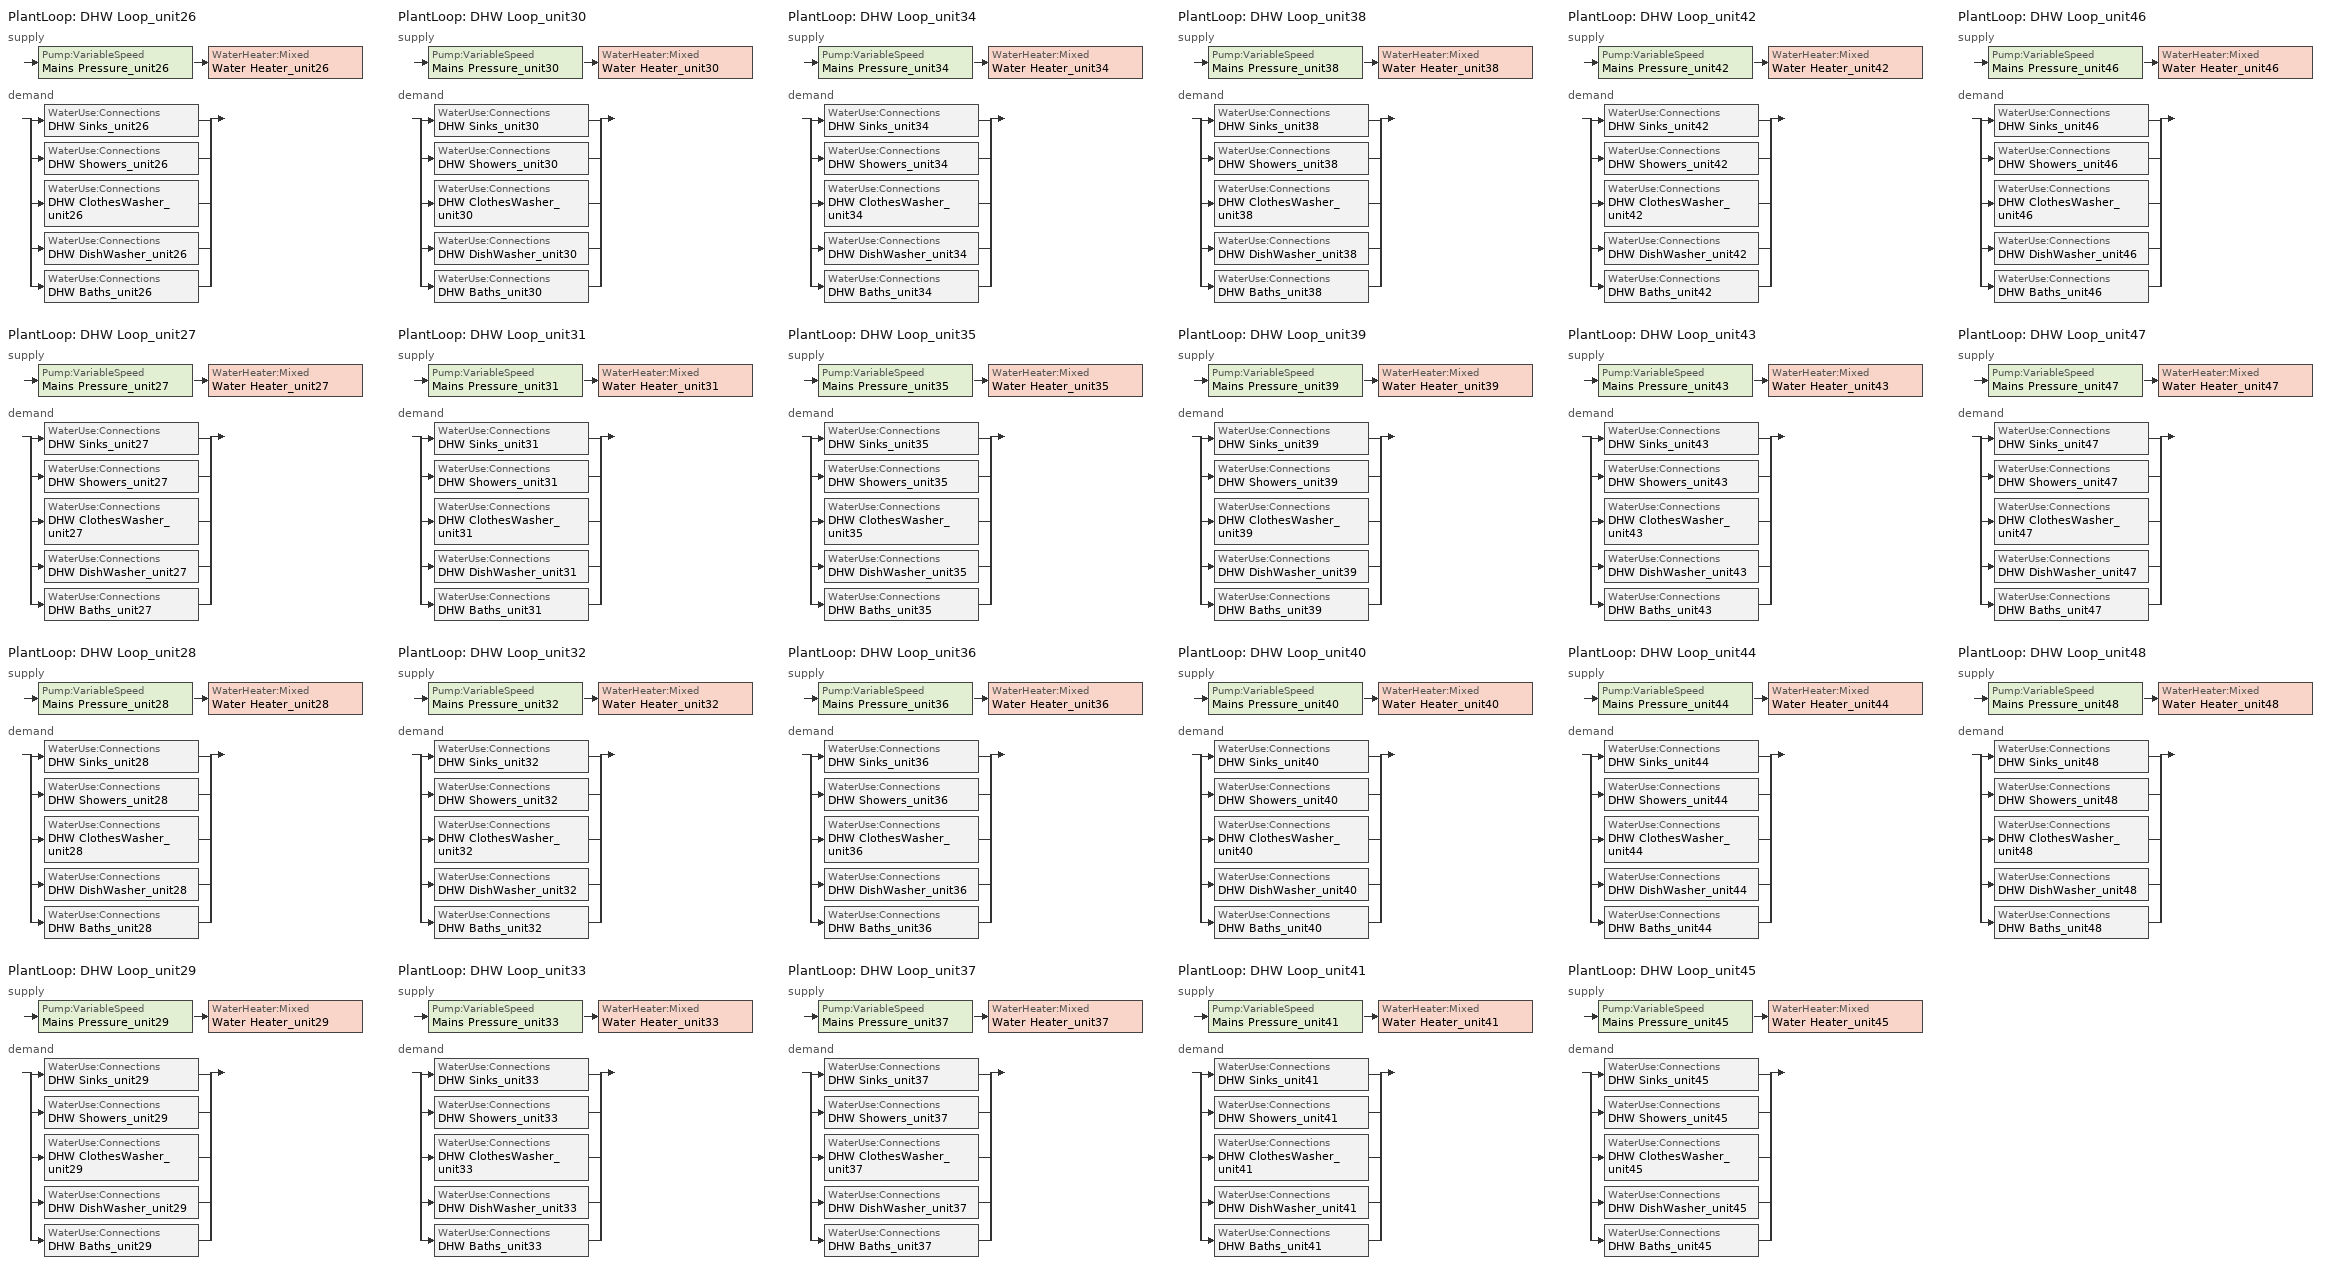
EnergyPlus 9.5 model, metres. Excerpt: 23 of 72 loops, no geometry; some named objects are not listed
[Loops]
PlantLoop 'DHW Loop_unit26'
 supply: Pump:VariableSpeed 'Mains Pressure_unit26' > WaterHeater:Mixed 'Water Heater_unit26'
 demand: split
  | WaterUse:Connections 'DHW Sinks_unit26'
  | WaterUse:Connections 'DHW Showers_unit26'
  | WaterUse:Connections 'DHW ClothesWasher_unit26'
  | WaterUse:Connections 'DHW DishWasher_unit26'
  | WaterUse:Connections 'DHW Baths_unit26'
PlantLoop 'DHW Loop_unit27'
 supply: Pump:VariableSpeed 'Mains Pressure_unit27' > WaterHeater:Mixed 'Water Heater_unit27'
 demand: split
  | WaterUse:Connections 'DHW Sinks_unit27'
  | WaterUse:Connections 'DHW Showers_unit27'
  | WaterUse:Connections 'DHW ClothesWasher_unit27'
  | WaterUse:Connections 'DHW DishWasher_unit27'
  | WaterUse:Connections 'DHW Baths_unit27'
PlantLoop 'DHW Loop_unit28'
 supply: Pump:VariableSpeed 'Mains Pressure_unit28' > WaterHeater:Mixed 'Water Heater_unit28'
 demand: split
  | WaterUse:Connections 'DHW Sinks_unit28'
  | WaterUse:Connections 'DHW Showers_unit28'
  | WaterUse:Connections 'DHW ClothesWasher_unit28'
  | WaterUse:Connections 'DHW DishWasher_unit28'
  | WaterUse:Connections 'DHW Baths_unit28'
PlantLoop 'DHW Loop_unit29'
 supply: Pump:VariableSpeed 'Mains Pressure_unit29' > WaterHeater:Mixed 'Water Heater_unit29'
 demand: split
  | WaterUse:Connections 'DHW Sinks_unit29'
  | WaterUse:Connections 'DHW Showers_unit29'
  | WaterUse:Connections 'DHW ClothesWasher_unit29'
  | WaterUse:Connections 'DHW DishWasher_unit29'
  | WaterUse:Connections 'DHW Baths_unit29'
PlantLoop 'DHW Loop_unit30'
 supply: Pump:VariableSpeed 'Mains Pressure_unit30' > WaterHeater:Mixed 'Water Heater_unit30'
 demand: split
  | WaterUse:Connections 'DHW Sinks_unit30'
  | WaterUse:Connections 'DHW Showers_unit30'
  | WaterUse:Connections 'DHW ClothesWasher_unit30'
  | WaterUse:Connections 'DHW DishWasher_unit30'
  | WaterUse:Connections 'DHW Baths_unit30'
PlantLoop 'DHW Loop_unit31'
 supply: Pump:VariableSpeed 'Mains Pressure_unit31' > WaterHeater:Mixed 'Water Heater_unit31'
 demand: split
  | WaterUse:Connections 'DHW Sinks_unit31'
  | WaterUse:Connections 'DHW Showers_unit31'
  | WaterUse:Connections 'DHW ClothesWasher_unit31'
  | WaterUse:Connections 'DHW DishWasher_unit31'
  | WaterUse:Connections 'DHW Baths_unit31'
PlantLoop 'DHW Loop_unit32'
 supply: Pump:VariableSpeed 'Mains Pressure_unit32' > WaterHeater:Mixed 'Water Heater_unit32'
 demand: split
  | WaterUse:Connections 'DHW Sinks_unit32'
  | WaterUse:Connections 'DHW Showers_unit32'
  | WaterUse:Connections 'DHW ClothesWasher_unit32'
  | WaterUse:Connections 'DHW DishWasher_unit32'
  | WaterUse:Connections 'DHW Baths_unit32'
PlantLoop 'DHW Loop_unit33'
 supply: Pump:VariableSpeed 'Mains Pressure_unit33' > WaterHeater:Mixed 'Water Heater_unit33'
 demand: split
  | WaterUse:Connections 'DHW Sinks_unit33'
  | WaterUse:Connections 'DHW Showers_unit33'
  | WaterUse:Connections 'DHW ClothesWasher_unit33'
  | WaterUse:Connections 'DHW DishWasher_unit33'
  | WaterUse:Connections 'DHW Baths_unit33'
PlantLoop 'DHW Loop_unit34'
 supply: Pump:VariableSpeed 'Mains Pressure_unit34' > WaterHeater:Mixed 'Water Heater_unit34'
 demand: split
  | WaterUse:Connections 'DHW Sinks_unit34'
  | WaterUse:Connections 'DHW Showers_unit34'
  | WaterUse:Connections 'DHW ClothesWasher_unit34'
  | WaterUse:Connections 'DHW DishWasher_unit34'
  | WaterUse:Connections 'DHW Baths_unit34'
PlantLoop 'DHW Loop_unit35'
 supply: Pump:VariableSpeed 'Mains Pressure_unit35' > WaterHeater:Mixed 'Water Heater_unit35'
 demand: split
  | WaterUse:Connections 'DHW Sinks_unit35'
  | WaterUse:Connections 'DHW Showers_unit35'
  | WaterUse:Connections 'DHW ClothesWasher_unit35'
  | WaterUse:Connections 'DHW DishWasher_unit35'
  | WaterUse:Connections 'DHW Baths_unit35'
PlantLoop 'DHW Loop_unit36'
 supply: Pump:VariableSpeed 'Mains Pressure_unit36' > WaterHeater:Mixed 'Water Heater_unit36'
 demand: split
  | WaterUse:Connections 'DHW Sinks_unit36'
  | WaterUse:Connections 'DHW Showers_unit36'
  | WaterUse:Connections 'DHW ClothesWasher_unit36'
  | WaterUse:Connections 'DHW DishWasher_unit36'
  | WaterUse:Connections 'DHW Baths_unit36'
PlantLoop 'DHW Loop_unit37'
 supply: Pump:VariableSpeed 'Mains Pressure_unit37' > WaterHeater:Mixed 'Water Heater_unit37'
 demand: split
  | WaterUse:Connections 'DHW Sinks_unit37'
  | WaterUse:Connections 'DHW Showers_unit37'
  | WaterUse:Connections 'DHW ClothesWasher_unit37'
  | WaterUse:Connections 'DHW DishWasher_unit37'
  | WaterUse:Connections 'DHW Baths_unit37'
PlantLoop 'DHW Loop_unit38'
 supply: Pump:VariableSpeed 'Mains Pressure_unit38' > WaterHeater:Mixed 'Water Heater_unit38'
 demand: split
  | WaterUse:Connections 'DHW Sinks_unit38'
  | WaterUse:Connections 'DHW Showers_unit38'
  | WaterUse:Connections 'DHW ClothesWasher_unit38'
  | WaterUse:Connections 'DHW DishWasher_unit38'
  | WaterUse:Connections 'DHW Baths_unit38'
PlantLoop 'DHW Loop_unit39'
 supply: Pump:VariableSpeed 'Mains Pressure_unit39' > WaterHeater:Mixed 'Water Heater_unit39'
 demand: split
  | WaterUse:Connections 'DHW Sinks_unit39'
  | WaterUse:Connections 'DHW Showers_unit39'
  | WaterUse:Connections 'DHW ClothesWasher_unit39'
  | WaterUse:Connections 'DHW DishWasher_unit39'
  | WaterUse:Connections 'DHW Baths_unit39'
PlantLoop 'DHW Loop_unit40'
 supply: Pump:VariableSpeed 'Mains Pressure_unit40' > WaterHeater:Mixed 'Water Heater_unit40'
 demand: split
  | WaterUse:Connections 'DHW Sinks_unit40'
  | WaterUse:Connections 'DHW Showers_unit40'
  | WaterUse:Connections 'DHW ClothesWasher_unit40'
  | WaterUse:Connections 'DHW DishWasher_unit40'
  | WaterUse:Connections 'DHW Baths_unit40'
PlantLoop 'DHW Loop_unit41'
 supply: Pump:VariableSpeed 'Mains Pressure_unit41' > WaterHeater:Mixed 'Water Heater_unit41'
 demand: split
  | WaterUse:Connections 'DHW Sinks_unit41'
  | WaterUse:Connections 'DHW Showers_unit41'
  | WaterUse:Connections 'DHW ClothesWasher_unit41'
  | WaterUse:Connections 'DHW DishWasher_unit41'
  | WaterUse:Connections 'DHW Baths_unit41'
PlantLoop 'DHW Loop_unit42'
 supply: Pump:VariableSpeed 'Mains Pressure_unit42' > WaterHeater:Mixed 'Water Heater_unit42'
 demand: split
  | WaterUse:Connections 'DHW Sinks_unit42'
  | WaterUse:Connections 'DHW Showers_unit42'
  | WaterUse:Connections 'DHW ClothesWasher_unit42'
  | WaterUse:Connections 'DHW DishWasher_unit42'
  | WaterUse:Connections 'DHW Baths_unit42'
PlantLoop 'DHW Loop_unit43'
 supply: Pump:VariableSpeed 'Mains Pressure_unit43' > WaterHeater:Mixed 'Water Heater_unit43'
 demand: split
  | WaterUse:Connections 'DHW Sinks_unit43'
  | WaterUse:Connections 'DHW Showers_unit43'
  | WaterUse:Connections 'DHW ClothesWasher_unit43'
  | WaterUse:Connections 'DHW DishWasher_unit43'
  | WaterUse:Connections 'DHW Baths_unit43'
PlantLoop 'DHW Loop_unit44'
 supply: Pump:VariableSpeed 'Mains Pressure_unit44' > WaterHeater:Mixed 'Water Heater_unit44'
 demand: split
  | WaterUse:Connections 'DHW Sinks_unit44'
  | WaterUse:Connections 'DHW Showers_unit44'
  | WaterUse:Connections 'DHW ClothesWasher_unit44'
  | WaterUse:Connections 'DHW DishWasher_unit44'
  | WaterUse:Connections 'DHW Baths_unit44'
PlantLoop 'DHW Loop_unit45'
 supply: Pump:VariableSpeed 'Mains Pressure_unit45' > WaterHeater:Mixed 'Water Heater_unit45'
 demand: split
  | WaterUse:Connections 'DHW Sinks_unit45'
  | WaterUse:Connections 'DHW Showers_unit45'
  | WaterUse:Connections 'DHW ClothesWasher_unit45'
  | WaterUse:Connections 'DHW DishWasher_unit45'
  | WaterUse:Connections 'DHW Baths_unit45'
PlantLoop 'DHW Loop_unit46'
 supply: Pump:VariableSpeed 'Mains Pressure_unit46' > WaterHeater:Mixed 'Water Heater_unit46'
 demand: split
  | WaterUse:Connections 'DHW Sinks_unit46'
  | WaterUse:Connections 'DHW Showers_unit46'
  | WaterUse:Connections 'DHW ClothesWasher_unit46'
  | WaterUse:Connections 'DHW DishWasher_unit46'
  | WaterUse:Connections 'DHW Baths_unit46'
PlantLoop 'DHW Loop_unit47'
 supply: Pump:VariableSpeed 'Mains Pressure_unit47' > WaterHeater:Mixed 'Water Heater_unit47'
 demand: split
  | WaterUse:Connections 'DHW Sinks_unit47'
  | WaterUse:Connections 'DHW Showers_unit47'
  | WaterUse:Connections 'DHW ClothesWasher_unit47'
  | WaterUse:Connections 'DHW DishWasher_unit47'
  | WaterUse:Connections 'DHW Baths_unit47'
PlantLoop 'DHW Loop_unit48'
 supply: Pump:VariableSpeed 'Mains Pressure_unit48' > WaterHeater:Mixed 'Water Heater_unit48'
 demand: split
  | WaterUse:Connections 'DHW Sinks_unit48'
  | WaterUse:Connections 'DHW Showers_unit48'
  | WaterUse:Connections 'DHW ClothesWasher_unit48'
  | WaterUse:Connections 'DHW DishWasher_unit48'
  | WaterUse:Connections 'DHW Baths_unit48'
[EnergyManagementSystem:Program]
DuctLeakageProgramEL2WSWPerimZnTWSW27: Set f_sup = 0.045; Set f_ret = 0.0405; Set f_OA = 0.004499999999999997; Set V_OA = f_OA * AH_VFREL2WSWPerimZnTWSW27; Set Vleak_s = f_sup * AH_VFREL2WSWPerimZnTWSW27; Set Vleak_r = f_ret * AH_VFREL2WSWPerimZnTWSW27; Set VEL2WSWPerimAtZnTWSW40ToEL2WSWPerimZnTWSW27 = @Abs (Vleak_s - Vleak_r - V_OA); Set VEL2WSWPerimZnTWSW27ToEL2WSWPerimAtZnTWSW40 = 0; Set h_SA = @HFnTdbW AH_ToutEL2WSWPerimZnTWSW27 AH_WoutEL2WSWPerimZnTWSW27; Set h_AHZone = @HFnTdbW AHZone_TEL2WSWPerimZnTWSW27 AHZone_WEL2WSWPerimZnTWSW27; Set h_RA = @HFnTdbW RA_TEL2WSWPerimZnTWSW27 RA_WEL2WSWPerimZnTWSW27; Set h_fg = @HfgAirFnWTdb AH_WoutEL2WSWPerimZnTWSW27 AH_ToutEL2WSWPerimZnTWSW27; Set Qleak_s = f_sup * AH_MFREL2WSWPerimZnTWSW27 * (h_RA - h_SA); Set Qleak_s_lEL2WSWPerimZnTWSW27 = f_sup * AH_MFREL2WSWPerimZnTWSW27 * h_fg * (RA_WEL2WSWPerimZnTWSW27 - AH_WoutEL2WSWPerimZnTWSW27); Set Qleak_s_sEL2WSWPerimZnTWSW27 = Qleak_s - Qleak_s_lEL2WSWPerimZnTWSW27; Set expTerm = (Fan_RTFEL2WSWPerimZnTWSW27 / ((@Max AH_MFREL2WSWPerimZnTWSW27 0.001) * 1006.0)) * 4.14587058960499; Set expTerm = 0 - expTerm; Set Tsupply = AHZone_TEL2WSWPerimZnTWSW27 + ((AH_ToutEL2WSWPerimZnTWSW27 - AHZone_TEL2WSWPerimZnTWSW27) * (@Exp expTerm)); Set Qduct_sToEL2WSWPerimZnTWSW27 = AH_MFREL2WSWPerimZnTWSW27 * 1006.0 * (Tsupply - AH_ToutEL2WSWPerimZnTWSW27); Set Qduct_sToEL2WSWPerimAtZnTWSW40 = 0 - Qduct_sToEL2WSWPerimZnTWSW27; Set expTerm = (Fan_RTFEL2WSWPerimZnTWSW27 / ((@Max AH_MFREL2WSWPerimZnTWSW27 0.001) * 1006.0)) * 1.0236717505197508; Set expTerm = 0 - expTerm; Set Treturn = AHZone_TEL2WSWPerimZnTWSW27 + ((RA_TEL2WSWPerimZnTWSW27 - AHZone_TEL2WSWPerimZnTWSW27) * (@Exp expTerm)); Set Qduct_rToPlenumDXFGEL2T_WSW27 = AH_MFREL2WSWPerimZnTWSW27 * 1006.0 * (Treturn - RA_TEL2WSWPerimZnTWSW27); Set Qduct_rToEL2WSWPerimAtZnTWSW40 = 0 - Qduct_rToPlenumDXFGEL2T_WSW27; Set Qleak_r_lDXFGEL2T_WSW27 = 0; Set Qleak_r_sDXFGEL2T_WSW27 = f_ret * AH_MFREL2WSWPerimZnTWSW27 * 1006.0 * (AHZone_TEL2WSWPerimZnTWSW27 - RA_TEL2WSWPerimZnTWSW27); Set Qleak = f_sup * AH_MFREL2WSWPerimZnTWSW27 * (h_SA - h_AHZone); Set Qleak_lToEL2WSWPerimAtZnTWSW40 = f_sup * AH_MFREL2WSWPerimZnTWSW27 * h_fg * (AH_WoutEL2WSWPerimZnTWSW27 - AHZone_WEL2WSWPerimZnTWSW27); Set Qleak_sToEL2WSWPerimAtZnTWSW40 = Qleak - Qleak_lToEL2WSWPerimAtZnTWSW40
DuctLeakageProgramEL2SouthPerimZnGS3: Set f_sup = 0.045; Set f_ret = 0.0405; Set f_OA = 0.004499999999999997; Set V_OA = f_OA * AH_VFREL2SouthPerimZnGS3; Set Vleak_s = f_sup * AH_VFREL2SouthPerimZnGS3; Set Vleak_r = f_ret * AH_VFREL2SouthPerimZnGS3; Set VEL2SouthPerimPlZnGS16ToEL2SouthPerimZnGS3 = @Abs (Vleak_s - Vleak_r - V_OA); Set VEL2SouthPerimZnGS3ToEL2SouthPerimPlZnGS16 = 0; Set h_SA = @HFnTdbW AH_ToutEL2SouthPerimZnGS3 AH_WoutEL2SouthPerimZnGS3; Set h_AHZone = @HFnTdbW AHZone_TEL2SouthPerimZnGS3 AHZone_WEL2SouthPerimZnGS3; Set h_RA = @HFnTdbW RA_TEL2SouthPerimZnGS3 RA_WEL2SouthPerimZnGS3; Set h_fg = @HfgAirFnWTdb AH_WoutEL2SouthPerimZnGS3 AH_ToutEL2SouthPerimZnGS3; Set Qleak_s = f_sup * AH_MFREL2SouthPerimZnGS3 * (h_RA - h_SA); Set Qleak_s_lEL2SouthPerimZnGS3 = f_sup * AH_MFREL2SouthPerimZnGS3 * h_fg * (RA_WEL2SouthPerimZnGS3 - AH_WoutEL2SouthPerimZnGS3); Set Qleak_s_sEL2SouthPerimZnGS3 = Qleak_s - Qleak_s_lEL2SouthPerimZnGS3; Set expTerm = (Fan_RTFEL2SouthPerimZnGS3 / ((@Max AH_MFREL2SouthPerimZnGS3 0.001) * 1006.0)) * 4.14587058960499; Set expTerm = 0 - expTerm; Set Tsupply = AHZone_TEL2SouthPerimZnGS3 + ((AH_ToutEL2SouthPerimZnGS3 - AHZone_TEL2SouthPerimZnGS3) * (@Exp expTerm)); Set Qduct_sToEL2SouthPerimZnGS3 = AH_MFREL2SouthPerimZnGS3 * 1006.0 * (Tsupply - AH_ToutEL2SouthPerimZnGS3); Set Qduct_sToEL2SouthPerimPlZnGS16 = 0 - Qduct_sToEL2SouthPerimZnGS3; Set expTerm = (Fan_RTFEL2SouthPerimZnGS3 / ((@Max AH_MFREL2SouthPerimZnGS3 0.001) * 1006.0)) * 1.0236717505197508; Set expTerm = 0 - expTerm; Set Treturn = AHZone_TEL2SouthPerimZnGS3 + ((RA_TEL2SouthPerimZnGS3 - AHZone_TEL2SouthPerimZnGS3) * (@Exp expTerm)); Set Qduct_rToPlenumDXFGEL2G_S3 = AH_MFREL2SouthPerimZnGS3 * 1006.0 * (Treturn - RA_TEL2SouthPerimZnGS3); Set Qduct_rToEL2SouthPerimPlZnGS16 = 0 - Qduct_rToPlenumDXFGEL2G_S3; Set Qleak_r_lDXFGEL2G_S3 = 0; Set Qleak_r_sDXFGEL2G_S3 = f_ret * AH_MFREL2SouthPerimZnGS3 * 1006.0 * (AHZone_TEL2SouthPerimZnGS3 - RA_TEL2SouthPerimZnGS3); Set Qleak = f_sup * AH_MFREL2SouthPerimZnGS3 * (h_SA - h_AHZone); Set Qleak_lToEL2SouthPerimPlZnGS16 = f_sup * AH_MFREL2SouthPerimZnGS3 * h_fg * (AH_WoutEL2SouthPerimZnGS3 - AHZone_WEL2SouthPerimZnGS3); Set Qleak_sToEL2SouthPerimPlZnGS16 = Qleak - Qleak_lToEL2SouthPerimPlZnGS16
[ZoneList]
Living Area: EL1 SSE Perim Zn (G.SSE1), EL1 East Perim Zn (G.E3), EL1 East Perim Zn (G.E5), EL1 SSW Perim Zn (G.SSW7), EL1 West Perim Zn (G.W9), EL1 West Perim Zn (G.W11), EL1 SSE Perim Zn (T.SSE27), EL1 East Perim Zn (T.E29), EL1 East Perim Zn (T.E31), EL1 SSW Perim Zn (T.SSW33), EL1 West Perim Zn (T.W35), EL1 West Perim Zn (T.W37), EL2 WSW Perim Zn (G.WSW1), EL2 South Perim Zn (G.S3), EL2 South Perim Zn (G.S5), EL2 WNW Perim Zn (G.WNW7), EL2 North Perim Zn (G.N9), EL2 North Perim Zn (G.N11), EL2 WSW Perim Zn (T.WSW27), EL2 South Perim Zn (T.S29), EL2 South Perim Zn (T.S31), EL2 WNW Perim Zn (T.WNW33), EL2 North Perim Zn (T.N35), EL2 North Perim Zn (T.N37)
[People]
Living Occupants: Zone or ZoneList=Living Area; Number of People Schedule=EL1 Occ-2 Sch; Number of People Calculation Method=People; Number of People=3; Fraction Radiant=0.3; Sensible Heat Fraction=autocalculate; Activity Level Schedule=activity_sch; Carbon Dioxide Generation Rate {m3/s-W}=3.82e-08; Enable ASHRAE 55 Comfort Warnings=No; Mean Radiant Temperature Calculation Type=ZoneAveraged; Clothing Insulation Calculation Method=ClothingInsulationSchedule
[Lights]
Living Lights: Zone or ZoneList=Living Area; Schedule=InteriorLightingHE; Design Level Calculation Method=Watts/Area; Watts per Zone Floor Area {W/m2}=1.84; Return Air Fraction=0; Fraction Radiant=0.6; Fraction Visible=0.2; Fraction Replaceable=0; Return Air Fraction Calculated from Plenum Temperature=No
[ElectricEquipment] Zone or ZoneList=Living Area; Design Level Calculation Method=EquipmentLevel
Name | Schedule | Design Level {W} | Fraction Latent | Fraction Radiant | Fraction Lost
Dishwasher | DishWasher | 27.7121 | 0.15 | 0.6 | 0.25
Refrigerator | Refrigerator | 136.18 |  | 1
ClothesWasher | ClothesWasher | 12.0112 |  | 0.8 | 0.2
ClothesDryer | ClothesDryer | 8.18776 |  | 1
MiscPlugLoad_Living | MiscPlugLoad | 169.043 | 0.06 | 0.69 | 0.25
[GasEquipment] Zone or ZoneList=Living Area; Design Level Calculation Method=EquipmentLevel
Name | Schedule | Design Level {W} | Fraction Latent | Fraction Radiant | Fraction Lost
ClothesDryer | ClothesDryer | 81.8973 | 0.05 | 0.1 | 0.85
CookingRange | CookingRange | 111.945 | 0.06 | 0.69 | 0.25
[ZoneVentilation:DesignFlowRate]
NaturalVentilation: Zone or ZoneList=Living Area; Schedule=DEER Res Nat Vent On Sch; Design Flow Rate Calculation Method=AirChanges/Hour; Flow Rate per Zone Floor Area {m3/s-m2}=0; Air Changes per Hour {1/hr}=1.5; Ventilation Type=Natural; Fan Total Efficiency=1; Constant Term Coefficient=0; Temperature Term Coefficient=0; Velocity Term Coefficient=0.224; Velocity Squared Term Coefficient=0; Minimum Indoor Temperature Schedule=Natural_Ventilation_Min; Delta Temperature {deltaC}=2; Minimum Outdoor Temperature {C}=-100; Maximum Outdoor Temperature {C}=100; Maximum Wind Speed {m/s}=40
[ZoneInfiltration:DesignFlowRate]
Infiltration-Living: Zone or ZoneList=Living Area; Schedule=always_avail; Design Flow Rate Calculation Method=AirChanges/Hour; Air Changes per Hour {1/hr}=0.316; Constant Term Coefficient=1
[Sizing:Plant] Loop Type=Heating; Design Loop Exit Temperature {C}=48.8889; Loop Design Temperature Difference {deltaC}=5.55556
DHW Loop_unit26; DHW Loop_unit27; DHW Loop_unit28; DHW Loop_unit29; DHW Loop_unit30; DHW Loop_unit31; DHW Loop_unit32; DHW Loop_unit33; DHW Loop_unit34; DHW Loop_unit35; DHW Loop_unit36; DHW Loop_unit37; DHW Loop_unit38; DHW Loop_unit39; DHW Loop_unit40; DHW Loop_unit41; DHW Loop_unit42; DHW Loop_unit43; DHW Loop_unit44; DHW Loop_unit45; DHW Loop_unit46; DHW Loop_unit47; DHW Loop_unit48
[Pump:VariableSpeed] Design Maximum Flow Rate {m3/s}=autosize; Design Pump Head {Pa}=1; Design Power Consumption {W}=0; Motor Efficiency=1; Fraction of Motor Inefficiencies to Fluid Stream=0; Coefficient 1 of the Part Load Performance Curve=0; Coefficient 2 of the Part Load Performance Curve=1; Coefficient 3 of the Part Load Performance Curve=0; Coefficient 4 of the Part Load Performance Curve=0; Design Minimum Flow Rate {m3/s}=0; Pump Control Type=Intermittent
Mains Pressure_unit26; Mains Pressure_unit27; Mains Pressure_unit28; Mains Pressure_unit29; Mains Pressure_unit30; Mains Pressure_unit31; Mains Pressure_unit32; Mains Pressure_unit33; Mains Pressure_unit34; Mains Pressure_unit35; Mains Pressure_unit36; Mains Pressure_unit37; Mains Pressure_unit38; Mains Pressure_unit39; Mains Pressure_unit40; Mains Pressure_unit41; Mains Pressure_unit42; Mains Pressure_unit43; Mains Pressure_unit44; Mains Pressure_unit45; Mains Pressure_unit46; Mains Pressure_unit47; Mains Pressure_unit48
[WaterHeater:Mixed] Tank Volume {m3}=0.196841; Setpoint Temperature Schedule=dhw_setpt; Deadband Temperature Difference {deltaC}=2; Maximum Temperature Limit {C}=50; Heater Control Type=Cycle; Heater Maximum Capacity {W}=autosize; Heater Minimum Capacity {W}=0; Heater Ignition Minimum Flow Rate {m3/s}=0; Heater Fuel Type=NaturalGas; Heater Thermal Efficiency=0.9; Ambient Temperature Indicator=Zone; Off Cycle Loss Coefficient to Ambient Temperature {W/K}=1.27317; Off Cycle Loss Fraction to Zone=1; On Cycle Loss Coefficient to Ambient Temperature {W/K}=1.27317; On Cycle Loss Fraction to Zone=1; Peak Use Flow Rate {m3/s}=0; Use Side Effectiveness=1; Source Side Effectiveness=1; Use Side Design Flow Rate {m3/s}=autosize; Source Side Design Flow Rate {m3/s}=0; Indirect Water Heating Recovery Time {hr}=1.5
Name | Ambient Temperature Zone
Water Heater_unit26 | EL2 ENE Perim Zn (T.ENE38)
Water Heater_unit27 | EL2 ESE Perim Zn (G.ESE6)
Water Heater_unit28 | EL2 ESE Perim Zn (T.ESE32)
Water Heater_unit29 | EL2 North Perim Zn (G.N10)
Water Heater_unit30 | EL2 North Perim Zn (G.N11)
Water Heater_unit31 | EL2 North Perim Zn (G.N8)
Water Heater_unit32 | EL2 North Perim Zn (G.N9)
Water Heater_unit33 | EL2 North Perim Zn (T.N34)
Water Heater_unit34 | EL2 North Perim Zn (T.N35)
Water Heater_unit35 | EL2 North Perim Zn (T.N36)
Water Heater_unit36 | EL2 North Perim Zn (T.N37)
Water Heater_unit37 | EL2 South Perim Zn (G.S2)
Water Heater_unit38 | EL2 South Perim Zn (G.S3)
Water Heater_unit39 | EL2 South Perim Zn (G.S4)
Water Heater_unit40 | EL2 South Perim Zn (G.S5)
Water Heater_unit41 | EL2 South Perim Zn (T.S28)
Water Heater_unit42 | EL2 South Perim Zn (T.S29)
Water Heater_unit43 | EL2 South Perim Zn (T.S30)
Water Heater_unit44 | EL2 South Perim Zn (T.S31)
Water Heater_unit45 | EL2 WNW Perim Zn (G.WNW7)
Water Heater_unit46 | EL2 WNW Perim Zn (T.WNW33)
Water Heater_unit47 | EL2 WSW Perim Zn (G.WSW1)
Water Heater_unit48 | EL2 WSW Perim Zn (T.WSW27)
[WaterHeater:Sizing] Design Mode=ResidentialHUD-FHAMinimum; Number of Bedrooms=3; Number of Bathrooms=3
Water Heater_unit26; Water Heater_unit27; Water Heater_unit28; Water Heater_unit29; Water Heater_unit30; Water Heater_unit31; Water Heater_unit32; Water Heater_unit33; Water Heater_unit34; Water Heater_unit35; Water Heater_unit36; Water Heater_unit37; Water Heater_unit38; Water Heater_unit39; Water Heater_unit40; Water Heater_unit41; Water Heater_unit42; Water Heater_unit43; Water Heater_unit44; Water Heater_unit45; Water Heater_unit46; Water Heater_unit47; Water Heater_unit48
[PlantLoop] Fluid Type=Water; Maximum Loop Temperature {C}=100; Minimum Loop Temperature {C}=0; Maximum Loop Flow Rate {m3/s}=autosize; Minimum Loop Flow Rate {m3/s}=0; Plant Loop Volume {m3}=autocalculate; Load Distribution Scheme=Optimal
Name | Plant Equipment Operation Scheme
DHW Loop_unit26 | DHW Loop Operation_unit26
DHW Loop_unit27 | DHW Loop Operation_unit27
DHW Loop_unit28 | DHW Loop Operation_unit28
DHW Loop_unit29 | DHW Loop Operation_unit29
DHW Loop_unit30 | DHW Loop Operation_unit30
DHW Loop_unit31 | DHW Loop Operation_unit31
DHW Loop_unit32 | DHW Loop Operation_unit32
DHW Loop_unit33 | DHW Loop Operation_unit33
DHW Loop_unit34 | DHW Loop Operation_unit34
DHW Loop_unit35 | DHW Loop Operation_unit35
DHW Loop_unit36 | DHW Loop Operation_unit36
DHW Loop_unit37 | DHW Loop Operation_unit37
DHW Loop_unit38 | DHW Loop Operation_unit38
DHW Loop_unit39 | DHW Loop Operation_unit39
DHW Loop_unit40 | DHW Loop Operation_unit40
DHW Loop_unit41 | DHW Loop Operation_unit41
DHW Loop_unit42 | DHW Loop Operation_unit42
DHW Loop_unit43 | DHW Loop Operation_unit43
DHW Loop_unit44 | DHW Loop Operation_unit44
DHW Loop_unit45 | DHW Loop Operation_unit45
DHW Loop_unit46 | DHW Loop Operation_unit46
DHW Loop_unit47 | DHW Loop Operation_unit47
DHW Loop_unit48 | DHW Loop Operation_unit48
[PlantEquipmentList]
DHW Plant Equipment_unit26: Water Heater_unit26
DHW Plant Equipment_unit27: Water Heater_unit27
DHW Plant Equipment_unit28: Water Heater_unit28
DHW Plant Equipment_unit29: Water Heater_unit29
DHW Plant Equipment_unit30: Water Heater_unit30
DHW Plant Equipment_unit31: Water Heater_unit31
DHW Plant Equipment_unit32: Water Heater_unit32
DHW Plant Equipment_unit33: Water Heater_unit33
DHW Plant Equipment_unit34: Water Heater_unit34
DHW Plant Equipment_unit35: Water Heater_unit35
DHW Plant Equipment_unit36: Water Heater_unit36
DHW Plant Equipment_unit37: Water Heater_unit37
DHW Plant Equipment_unit38: Water Heater_unit38
DHW Plant Equipment_unit39: Water Heater_unit39
DHW Plant Equipment_unit40: Water Heater_unit40
DHW Plant Equipment_unit41: Water Heater_unit41
DHW Plant Equipment_unit42: Water Heater_unit42
DHW Plant Equipment_unit43: Water Heater_unit43
DHW Plant Equipment_unit44: Water Heater_unit44
DHW Plant Equipment_unit45: Water Heater_unit45
DHW Plant Equipment_unit46: Water Heater_unit46
DHW Plant Equipment_unit47: Water Heater_unit47
DHW Plant Equipment_unit48: Water Heater_unit48
[PlantEquipmentOperation:HeatingLoad] Load Range 1 Lower Limit {W}=0; Load Range 1 Upper Limit {W}=1000000000000000
Name | Range 1 Equipment List
DHW Control Scheme_unit26 | DHW Plant Equipment_unit26
DHW Control Scheme_unit27 | DHW Plant Equipment_unit27
DHW Control Scheme_unit28 | DHW Plant Equipment_unit28
DHW Control Scheme_unit29 | DHW Plant Equipment_unit29
DHW Control Scheme_unit30 | DHW Plant Equipment_unit30
DHW Control Scheme_unit31 | DHW Plant Equipment_unit31
DHW Control Scheme_unit32 | DHW Plant Equipment_unit32
DHW Control Scheme_unit33 | DHW Plant Equipment_unit33
DHW Control Scheme_unit34 | DHW Plant Equipment_unit34
DHW Control Scheme_unit35 | DHW Plant Equipment_unit35
DHW Control Scheme_unit36 | DHW Plant Equipment_unit36
DHW Control Scheme_unit37 | DHW Plant Equipment_unit37
DHW Control Scheme_unit38 | DHW Plant Equipment_unit38
DHW Control Scheme_unit39 | DHW Plant Equipment_unit39
DHW Control Scheme_unit40 | DHW Plant Equipment_unit40
DHW Control Scheme_unit41 | DHW Plant Equipment_unit41
DHW Control Scheme_unit42 | DHW Plant Equipment_unit42
DHW Control Scheme_unit43 | DHW Plant Equipment_unit43
DHW Control Scheme_unit44 | DHW Plant Equipment_unit44
DHW Control Scheme_unit45 | DHW Plant Equipment_unit45
DHW Control Scheme_unit46 | DHW Plant Equipment_unit46
DHW Control Scheme_unit47 | DHW Plant Equipment_unit47
DHW Control Scheme_unit48 | DHW Plant Equipment_unit48
[PlantEquipmentOperationSchemes] Control Scheme 1 Schedule=always_avail
Name | Control Scheme 1
DHW Loop Operation_unit26 | DHW Control Scheme_unit26
DHW Loop Operation_unit27 | DHW Control Scheme_unit27
DHW Loop Operation_unit28 | DHW Control Scheme_unit28
DHW Loop Operation_unit29 | DHW Control Scheme_unit29
DHW Loop Operation_unit30 | DHW Control Scheme_unit30
DHW Loop Operation_unit31 | DHW Control Scheme_unit31
DHW Loop Operation_unit32 | DHW Control Scheme_unit32
DHW Loop Operation_unit33 | DHW Control Scheme_unit33
DHW Loop Operation_unit34 | DHW Control Scheme_unit34
DHW Loop Operation_unit35 | DHW Control Scheme_unit35
DHW Loop Operation_unit36 | DHW Control Scheme_unit36
DHW Loop Operation_unit37 | DHW Control Scheme_unit37
DHW Loop Operation_unit38 | DHW Control Scheme_unit38
DHW Loop Operation_unit39 | DHW Control Scheme_unit39
DHW Loop Operation_unit40 | DHW Control Scheme_unit40
DHW Loop Operation_unit41 | DHW Control Scheme_unit41
DHW Loop Operation_unit42 | DHW Control Scheme_unit42
DHW Loop Operation_unit43 | DHW Control Scheme_unit43
DHW Loop Operation_unit44 | DHW Control Scheme_unit44
DHW Loop Operation_unit45 | DHW Control Scheme_unit45
DHW Loop Operation_unit46 | DHW Control Scheme_unit46
DHW Loop Operation_unit47 | DHW Control Scheme_unit47
DHW Loop Operation_unit48 | DHW Control Scheme_unit48
[SetpointManager:Scheduled] Control Variable=Temperature; Schedule=DHWSupplySetpoint
Name | Setpoint Node or NodeList
DHW Loop Setpoint Manager_unit26 | DHW Supply Outlet Node_unit26
DHW Loop Setpoint Manager_unit27 | DHW Supply Outlet Node_unit27
DHW Loop Setpoint Manager_unit28 | DHW Supply Outlet Node_unit28
DHW Loop Setpoint Manager_unit29 | DHW Supply Outlet Node_unit29
DHW Loop Setpoint Manager_unit30 | DHW Supply Outlet Node_unit30
DHW Loop Setpoint Manager_unit31 | DHW Supply Outlet Node_unit31
DHW Loop Setpoint Manager_unit32 | DHW Supply Outlet Node_unit32
DHW Loop Setpoint Manager_unit33 | DHW Supply Outlet Node_unit33
DHW Loop Setpoint Manager_unit34 | DHW Supply Outlet Node_unit34
DHW Loop Setpoint Manager_unit35 | DHW Supply Outlet Node_unit35
DHW Loop Setpoint Manager_unit36 | DHW Supply Outlet Node_unit36
DHW Loop Setpoint Manager_unit37 | DHW Supply Outlet Node_unit37
DHW Loop Setpoint Manager_unit38 | DHW Supply Outlet Node_unit38
DHW Loop Setpoint Manager_unit39 | DHW Supply Outlet Node_unit39
DHW Loop Setpoint Manager_unit40 | DHW Supply Outlet Node_unit40
DHW Loop Setpoint Manager_unit41 | DHW Supply Outlet Node_unit41
DHW Loop Setpoint Manager_unit42 | DHW Supply Outlet Node_unit42
DHW Loop Setpoint Manager_unit43 | DHW Supply Outlet Node_unit43
DHW Loop Setpoint Manager_unit44 | DHW Supply Outlet Node_unit44
DHW Loop Setpoint Manager_unit45 | DHW Supply Outlet Node_unit45
DHW Loop Setpoint Manager_unit46 | DHW Supply Outlet Node_unit46
DHW Loop Setpoint Manager_unit47 | DHW Supply Outlet Node_unit47
DHW Loop Setpoint Manager_unit48 | DHW Supply Outlet Node_unit48
[WaterUse:Equipment]
Name | Peak Flow Rate {m3/s} | Flow Rate Fraction Schedule | Target Temperature Schedule
Clothes Washer_unit26; Clothes Washer_unit27; Clothes Washer_unit28; Clothes Washer_unit29; Clothes Washer_unit30; Clothes Washer_unit31; Clothes Washer_unit32; Clothes Washer_unit33; Clothes Washer_unit34; Clothes Washer_unit35; Clothes Washer_unit36; Clothes Washer_unit37; Clothes Washer_unit38; Clothes Washer_unit39; Clothes Washer_unit40; Clothes Washer_unit41; Clothes Washer_unit42; Clothes Washer_unit43; Clothes Washer_unit44; Clothes Washer_unit45; Clothes Washer_unit46; Clothes Washer_unit47; Clothes Washer_unit48 | 1.62192e-06 | ClothesWasher | CWWaterTempSchedule
Dishwasher_unit26; Dishwasher_unit27; Dishwasher_unit28; Dishwasher_unit29; Dishwasher_unit30; Dishwasher_unit31; Dishwasher_unit32; Dishwasher_unit33; Dishwasher_unit34; Dishwasher_unit35; Dishwasher_unit36; Dishwasher_unit37; Dishwasher_unit38; Dishwasher_unit39; Dishwasher_unit40; Dishwasher_unit41; Dishwasher_unit42; Dishwasher_unit43; Dishwasher_unit44; Dishwasher_unit45; Dishwasher_unit46; Dishwasher_unit47; Dishwasher_unit48 | 6.36685e-07 | Dishwasher | DWWaterTempSchedule
Sinks_unit26; Sinks_unit27; Sinks_unit28; Sinks_unit29; Sinks_unit30; Sinks_unit31; Sinks_unit32; Sinks_unit33; Sinks_unit34; Sinks_unit35; Sinks_unit36; Sinks_unit37; Sinks_unit38; Sinks_unit39; Sinks_unit40; Sinks_unit41; Sinks_unit42; Sinks_unit43; Sinks_unit44; Sinks_unit45; Sinks_unit46; Sinks_unit47; Sinks_unit48 | 7.1934e-05 | BA_sink_sch | SSBWaterTempSchedule
Showers_unit26; Showers_unit27; Showers_unit28; Showers_unit29; Showers_unit30; Showers_unit31; Showers_unit32; Showers_unit33; Showers_unit34; Showers_unit35; Showers_unit36; Showers_unit37; Showers_unit38; Showers_unit39; Showers_unit40; Showers_unit41; Showers_unit42; Showers_unit43; Showers_unit44; Showers_unit45; Showers_unit46; Showers_unit47; Showers_unit48 | 0.000141975 | BA_shower_sch | SSBWaterTempSchedule
Baths_unit26; Baths_unit27; Baths_unit28; Baths_unit29; Baths_unit30; Baths_unit31; Baths_unit32; Baths_unit33; Baths_unit34; Baths_unit35; Baths_unit36; Baths_unit37; Baths_unit38; Baths_unit39; Baths_unit40; Baths_unit41; Baths_unit42; Baths_unit43; Baths_unit44; Baths_unit45; Baths_unit46; Baths_unit47; Baths_unit48 | 0.00027764 | BA_bath_sch | SSBWaterTempSchedule
[WaterUse:Connections] Drain Water Heat Exchanger Type=None
Name | Water Use Equipment 1
DHW Sinks_unit26 | Sinks_unit26
DHW Showers_unit26 | Showers_unit26
DHW ClothesWasher_unit26 | Clothes Washer_unit26
DHW DishWasher_unit26 | Dishwasher_unit26
DHW Baths_unit26 | Baths_unit26
DHW Sinks_unit27 | Sinks_unit27
DHW Showers_unit27 | Showers_unit27
DHW ClothesWasher_unit27 | Clothes Washer_unit27
DHW DishWasher_unit27 | Dishwasher_unit27
DHW Baths_unit27 | Baths_unit27
DHW Sinks_unit28 | Sinks_unit28
DHW Showers_unit28 | Showers_unit28
DHW ClothesWasher_unit28 | Clothes Washer_unit28
DHW DishWasher_unit28 | Dishwasher_unit28
DHW Baths_unit28 | Baths_unit28
DHW Sinks_unit29 | Sinks_unit29
DHW Showers_unit29 | Showers_unit29
DHW ClothesWasher_unit29 | Clothes Washer_unit29
DHW DishWasher_unit29 | Dishwasher_unit29
DHW Baths_unit29 | Baths_unit29
DHW Sinks_unit30 | Sinks_unit30
DHW Showers_unit30 | Showers_unit30
DHW ClothesWasher_unit30 | Clothes Washer_unit30
DHW DishWasher_unit30 | Dishwasher_unit30
DHW Baths_unit30 | Baths_unit30
DHW Sinks_unit31 | Sinks_unit31
DHW Showers_unit31 | Showers_unit31
DHW ClothesWasher_unit31 | Clothes Washer_unit31
DHW DishWasher_unit31 | Dishwasher_unit31
DHW Baths_unit31 | Baths_unit31
DHW Sinks_unit32 | Sinks_unit32
DHW Showers_unit32 | Showers_unit32
DHW ClothesWasher_unit32 | Clothes Washer_unit32
DHW DishWasher_unit32 | Dishwasher_unit32
DHW Baths_unit32 | Baths_unit32
DHW Sinks_unit33 | Sinks_unit33
DHW Showers_unit33 | Showers_unit33
DHW ClothesWasher_unit33 | Clothes Washer_unit33
DHW DishWasher_unit33 | Dishwasher_unit33
DHW Baths_unit33 | Baths_unit33
DHW Sinks_unit34 | Sinks_unit34
DHW Showers_unit34 | Showers_unit34
DHW ClothesWasher_unit34 | Clothes Washer_unit34
DHW DishWasher_unit34 | Dishwasher_unit34
DHW Baths_unit34 | Baths_unit34
DHW Sinks_unit35 | Sinks_unit35
DHW Showers_unit35 | Showers_unit35
DHW ClothesWasher_unit35 | Clothes Washer_unit35
DHW DishWasher_unit35 | Dishwasher_unit35
DHW Baths_unit35 | Baths_unit35
DHW Sinks_unit36 | Sinks_unit36
DHW Showers_unit36 | Showers_unit36
DHW ClothesWasher_unit36 | Clothes Washer_unit36
DHW DishWasher_unit36 | Dishwasher_unit36
DHW Baths_unit36 | Baths_unit36
DHW Sinks_unit37 | Sinks_unit37
DHW Showers_unit37 | Showers_unit37
DHW ClothesWasher_unit37 | Clothes Washer_unit37
DHW DishWasher_unit37 | Dishwasher_unit37
DHW Baths_unit37 | Baths_unit37
DHW Sinks_unit38 | Sinks_unit38
DHW Showers_unit38 | Showers_unit38
DHW ClothesWasher_unit38 | Clothes Washer_unit38
DHW DishWasher_unit38 | Dishwasher_unit38
DHW Baths_unit38 | Baths_unit38
DHW Sinks_unit39 | Sinks_unit39
DHW Showers_unit39 | Showers_unit39
DHW ClothesWasher_unit39 | Clothes Washer_unit39
DHW DishWasher_unit39 | Dishwasher_unit39
DHW Baths_unit39 | Baths_unit39
DHW Sinks_unit40 | Sinks_unit40
DHW Showers_unit40 | Showers_unit40
DHW ClothesWasher_unit40 | Clothes Washer_unit40
DHW DishWasher_unit40 | Dishwasher_unit40
DHW Baths_unit40 | Baths_unit40
DHW Sinks_unit41 | Sinks_unit41
DHW Showers_unit41 | Showers_unit41
DHW ClothesWasher_unit41 | Clothes Washer_unit41
DHW DishWasher_unit41 | Dishwasher_unit41
DHW Baths_unit41 | Baths_unit41
DHW Sinks_unit42 | Sinks_unit42
DHW Showers_unit42 | Showers_unit42
DHW ClothesWasher_unit42 | Clothes Washer_unit42
DHW DishWasher_unit42 | Dishwasher_unit42
DHW Baths_unit42 | Baths_unit42
DHW Sinks_unit43 | Sinks_unit43
DHW Showers_unit43 | Showers_unit43
DHW ClothesWasher_unit43 | Clothes Washer_unit43
DHW DishWasher_unit43 | Dishwasher_unit43
DHW Baths_unit43 | Baths_unit43
DHW Sinks_unit44 | Sinks_unit44
DHW Showers_unit44 | Showers_unit44
DHW ClothesWasher_unit44 | Clothes Washer_unit44
DHW DishWasher_unit44 | Dishwasher_unit44
DHW Baths_unit44 | Baths_unit44
DHW Sinks_unit45 | Sinks_unit45
DHW Showers_unit45 | Showers_unit45
DHW ClothesWasher_unit45 | Clothes Washer_unit45
DHW DishWasher_unit45 | Dishwasher_unit45
DHW Baths_unit45 | Baths_unit45
DHW Sinks_unit46 | Sinks_unit46
DHW Showers_unit46 | Showers_unit46
DHW ClothesWasher_unit46 | Clothes Washer_unit46
DHW DishWasher_unit46 | Dishwasher_unit46
DHW Baths_unit46 | Baths_unit46
DHW Sinks_unit47 | Sinks_unit47
DHW Showers_unit47 | Showers_unit47
DHW ClothesWasher_unit47 | Clothes Washer_unit47
DHW DishWasher_unit47 | Dishwasher_unit47
DHW Baths_unit47 | Baths_unit47
DHW Sinks_unit48 | Sinks_unit48
DHW Showers_unit48 | Showers_unit48
DHW ClothesWasher_unit48 | Clothes Washer_unit48
DHW DishWasher_unit48 | Dishwasher_unit48
DHW Baths_unit48 | Baths_unit48
[Schedule:Compact]
Natural_Ventilation_Min: Temperature, Through: 12/31, For: AllDays, Until: 24:00, 23.89
always_avail: Through: 12/31, For: AllDays, Until: 24:00, 1
activity_sch: Through: 12/31, For: AllDays, Until: 24:00, 117.28
dhw_setpt: Through: 12/31, For: AllDays, Until 24:00, 48.888
BA_sink_sch: Through: 12/31, For: AllDays, Until: 1:00, 0.00431871, Until: 2:00, 0.00215936, Until: 3:00, 0.0015424, Until: 4:00, 0.0015424, Until: 5:00, 0.00215936, Until: 6:00, 0.00555263, Until: 7:00, 0.0129561, Until: 8:00, 0.0191257, Until: 9:00, 0.0203596, Until: 10:00, 0.0191257, Until: 11:00, 0.0166579, Until: 12:00, 0.015424, Until: 13:00, 0.0151155, Until: 14:00, 0.0138816, Until: 15:00, 0.0132646, Until: 16:00, 0.0126477, Until: 17:00, 0.014807, Until: 18:00, 0.0200512, Until: 19:00, 0.023136, Until: 20:00, 0.0212851, Until: 21:00, 0.0175833, Until: 22:00, 0.014807, Until: 23:00, 0.0123392, Until: 24:00, 0.00832895
BA_shower_sch: Through: 12/31, For: AllDays, Until: 1:00, 0.00194741, Until: 2:00, 0.000885185, Until: 3:00, 0.000531111, Until: 4:00, 0.000885185, Until: 5:00, 0.00247852, Until: 6:00, 0.00920593, Until: 7:00, 0.0208904, Until: 8:00, 0.0207133, Until: 9:00, 0.0168185, Until: 10:00, 0.0131007, Until: 11:00, 0.0106222, Until: 12:00, 0.00832074, Until: 13:00, 0.00601926, Until: 14:00, 0.00513407, Until: 15:00, 0.00460296, Until: 16:00, 0.00442593, Until: 17:00, 0.00531111, Until: 18:00, 0.00690444, Until: 19:00, 0.00743556, Until: 20:00, 0.00743556, Until: 21:00, 0.00743556, Until: 22:00, 0.00725852, Until: 23:00, 0.00513407, Until: 24:00, 0.00371778
BA_bath_sch: Through: 12/31, For: AllDays, Until: 1:00, 0.000181818, Until: 2:00, 9.09091e-05, Until: 3:00, 9.09091e-05, Until: 4:00, 9.09091e-05, Until: 5:00, 0.000181818, Until: 6:00, 0.000431818, Until: 7:00, 0.00104545, Until: 8:00, 0.00131818, Until: 9:00, 0.0015, Until: 10:00, 0.00131818, Until: 11:00, 0.00104545, Until: 12:00, 0.000795455, Until: 13:00, 0.000704545, Until: 14:00, 0.000522727, Until: 15:00, 0.000522727, Until: 16:00, 0.000522727, Until: 17:00, 0.000886364, Until: 18:00, 0.00104545, Until: 19:00, 0.00175, Until: 20:00, 0.00227273, Until: 21:00, 0.00227273, Until: 22:00, 0.00175, Until: 23:00, 0.0015, Until: 24:00, 0.000886364
DEER Res Nat Vent On Sch: Through:   4/30, For:AllDays, Until:24:00, 1, Through:   9/30, For:AllDays, Until:24:00, 1, Through:  12/31, For:AllDays, Until:24:00, 1
[Schedule:Day:Hourly]
LightingDay_EELighting: 0.06875, 0.06875, 0.06875, 0.06875, 0.20625, 0.429688, 0.48125, 0.429688, 0.189062, 0.128906, 0.128906, 0.128906, 0.128906, 0.128906, 0.128906, 0.223438, 0.48125, 0.670312, 0.902344, 1, 1, 0.75625, 0.421094, 0.171875
EL1 Occ-2 S1 WD; EL1 Occ-2 S2 WD; EL1 Occ-2 S3 WD: 0, 0, 0, 0, 0, 0, 0.5, 0.33, 0.33, 0.33, 0.33, 0.33, 0.33, 0.33, 0.33, 0.33, 0.33, 0.33, 1, 1, 1, 1, 0.5, 0
EL1 Occ-2 S1 WEH; EL1 Occ-2 S1 CDD; EL1 Occ-2 S2 WEH; EL1 Occ-2 S2 CDD; EL1 Occ-2 S3 WEH; EL1 Occ-2 S3 CDD: 0, 0, 0, 0, 0, 0, 0, 0.5, 0.67, 0.67, 0.67, 0.67, 0.67, 0.67, 0.67, 0.67, 0.67, 1, 1, 1, 1, 1, 0.5, 0
EL1 Occ-2 S1 HDD; EL1 Occ-2 S2 HDD; EL1 Occ-2 S3 HDD; DishwasherVacation; ClothesWasherVacation; ClothesDryerVacation: 0, 0, 0, 0, 0, 0, 0, 0, 0, 0, 0, 0, 0, 0, 0, 0, 0, 0, 0, 0, 0, 0, 0, 0
RefrigeratorDay: 0.8, 0.782696, 0.765594, 0.742857, 0.731388, 0.731388, 0.75996, 0.8, 0.817103, 0.828571, 0.8, 0.8, 0.839839, 0.839839, 0.828571, 0.839839, 0.885714, 0.971429, 1, 0.971429, 0.942857, 0.925553, 0.885714, 0.828571
MiscPlugLoadDay: 0.60749, 0.559339, 0.552853, 0.545071, 0.524481, 0.585279, 0.676232, 0.718547, 0.60749, 0.517023, 0.529183, 0.529345, 0.520428, 0.538424, 0.568742, 0.600357, 0.710117, 0.862678, 0.936608, 0.966764, 1, 0.976654, 0.845169, 0.734436
CookingRangeDay: 0.0471585, 0.0471585, 0.0235459, 0.0235459, 0.0471585, 0.0707044, 0.165088, 0.283018, 0.306564, 0.320771, 0.283018, 0.330176, 0.377335, 0.306564, 0.292423, 0.377335, 0.613194, 1, 0.778348, 0.400947, 0.235859, 0.165088, 0.103722, 0.0707044
DishwasherWeekday: 0.115342, 0.0512463, 0.0383972, 0.0256232, 0.0256232, 0.0768695, 0.153814, 0.230759, 0.435969, 0.487216, 0.42312, 0.359025, 0.307703, 0.346176, 0.28208, 0.269231, 0.28208, 0.371799, 0.653954, 0.833467, 0.679577, 0.500065, 0.333327, 0.230759
DishwasherWeekend: 0.123581, 0.0549068, 0.0411398, 0.0274534, 0.0274534, 0.0823602, 0.164801, 0.247242, 0.46711, 0.522017, 0.453343, 0.384669, 0.329682, 0.370903, 0.302229, 0.288462, 0.302229, 0.398356, 0.700665, 0.893, 0.728119, 0.535784, 0.357136, 0.247242
ClothesWasherWeekday: 0.0792923, 0.0634168, 0.031666, 0.031666, 0.0634168, 0.0951677, 0.190335, 0.412507, 0.618802, 0.72993, 0.714055, 0.634678, 0.571176, 0.507759, 0.444257, 0.412507, 0.428382, 0.412507, 0.412507, 0.412507, 0.412507, 0.396631, 0.269713, 0.142794
ClothesWasherWeekend: 0.0970065, 0.0775844, 0.0387403, 0.0387403, 0.0775844, 0.116429, 0.232857, 0.504662, 0.757045, 0.893, 0.873578, 0.776468, 0.698779, 0.621195, 0.543507, 0.504662, 0.524084, 0.504662, 0.504662, 0.504662, 0.504662, 0.48524, 0.329968, 0.174695
ClothesDryerWeekday: 0.0996819, 0.0598091, 0.0398727, 0.0199364, 0.0398727, 0.0598091, 0.159491, 0.318982, 0.486427, 0.685791, 0.785473, 0.817391, 0.7456, 0.677837, 0.610073, 0.578155, 0.558218, 0.546236, 0.518346, 0.510391, 0.5263, 0.546236, 0.4386, 0.239236
ClothesDryerWeekend: 0.121951, 0.0731707, 0.0487805, 0.0243902, 0.0487805, 0.0731707, 0.195122, 0.390244, 0.595097, 0.839, 0.960951, 1, 0.91217, 0.829268, 0.746366, 0.707317, 0.682927, 0.668268, 0.634146, 0.624415, 0.643878, 0.668268, 0.536585, 0.292683
[Schedule:Week:Compact]
LightingProfileWeek_EELighting: For: AllDays, LightingDay_EELighting
EL1 Occ-2 S1 Wk: Weekdays, EL1 Occ-2 S1 WD, Weekends, EL1 Occ-2 S1 WEH, SummerDesignDay, EL1 Occ-2 S1 HDD, WinterDesignDay, EL1 Occ-2 S1 CDD, AllOtherDays, EL1 Occ-2 S1 WEH
EL1 Occ-2 S2 Wk: Weekdays, EL1 Occ-2 S2 WD, Weekends, EL1 Occ-2 S2 WEH, SummerDesignDay, EL1 Occ-2 S2 HDD, WinterDesignDay, EL1 Occ-2 S2 CDD, AllOtherDays, EL1 Occ-2 S2 WEH
EL1 Occ-2 S3 Wk: Weekdays, EL1 Occ-2 S3 WD, Weekends, EL1 Occ-2 S3 WEH, SummerDesignDay, EL1 Occ-2 S3 HDD, WinterDesignDay, EL1 Occ-2 S3 CDD, AllOtherDays, EL1 Occ-2 S3 WEH
DishwasherWeek: For: Weekdays, DishwasherWeekday, For: CustomDay1, DishwasherVacation, For: AllOtherDays, DishwasherWeekend
RefrigeratorWeek: For: AllDays, RefrigeratorDay
ClothesWasherWeek: For: Weekdays, ClothesWasherWeekday, For: CustomDay1, ClothesWasherVacation, For: AllOtherDays, ClothesWasherWeekend
ClothesDryerWeek: For: Weekdays, ClothesDryerWeekday, For: CustomDay1, ClothesDryerVacation, For: AllOtherDays, ClothesDryerWeekend
MiscPlugLoadWeek: For: AllDays, MiscPlugLoadDay
CookingRangeWeek: For: AllDays, CookingRangeDay
[Schedule:Year]
InteriorLightingHE: LightingProfileWeek_EELighting, 1, 1, 12, 31
EL1 Occ-2 Sch: EL1 Occ-2 S1 Wk, 1, 1, 3, 31, EL1 Occ-2 S3 Wk, 4, 1, 5, 31, EL1 Occ-2 S2 Wk, 6, 1, 9, 30, EL1 Occ-2 S3 Wk, 10, 1, 11, 30, EL1 Occ-2 S1 Wk, 12, 1, 12, 31
Dishwasher: DishwasherWeek, 1, 1, 12, 31
Refrigerator: RefrigeratorWeek, 1, 1, 12, 31
ClothesWasher: ClothesWasherWeek, 1, 1, 12, 31
ClothesDryer: ClothesDryerWeek, 1, 1, 12, 31
MiscPlugLoad: MiscPlugLoadWeek, 1, 1, 12, 31
CookingRange: CookingRangeWeek, 1, 1, 12, 31
[Schedule:Constant]
Name | Hourly Value
DHWSupplySetpoint | 48.888
DWWaterTempSchedule; CWWaterTempSchedule | 48.8889
SSBWaterTempSchedule | 40.5556
